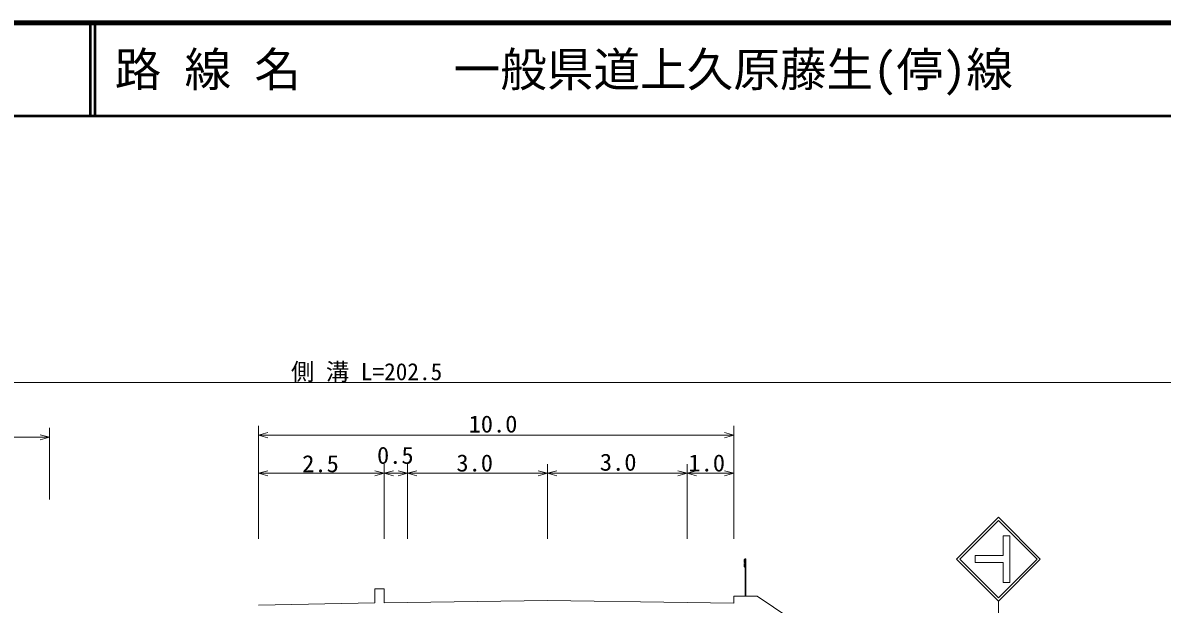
# Model space of a CAD drawing. Units: millimetres, scale not verified, with parts at other scales. Extents: x 40000 to 680000, y 20000 to 380000.
# Drawn here: x 170526 to 292740, y 317625 to 380000 of the extents above; entities that cross this region are included whole.
import ezdxf
from ezdxf.enums import TextEntityAlignment as Align

# ---------------------------------------------------------------- set-up
doc = ezdxf.new("R2010")
doc.units = ezdxf.units.MM
doc.header["$LTSCALE"] = 1000
for name, color, linetype, lineweight in [('M-BGD', 7, 'Continuous', 13), ('M-STR-HTXT', 7, 'Continuous', 13), ('M-STR-STRC', 7, 'Continuous', 13), ('M-TTL', 2, 'Continuous', 140), ('M-TTL-LINE', 7, 'Continuous', 50)]:
    doc.layers.add(name, color=color, linetype=linetype, lineweight=lineweight)
doc.layers.add('M-TTL-TXT', color=7, linetype='Continuous')
doc.styles.add('ＭＳ ゴシック', font='')
doc.styles.get('ＭＳ ゴシック').set_extended_font_data('MS Gothic')

msp = doc.modelspace()

# ---------------------------------------------------------------- linework, layer by layer
at = {"layer": 'M-BGD'}
for p, q in [((247886, 322391), (247994, 322481)), ((247886, 322121), (247886, 322391)), ((247994, 322031), (247886, 322121)), ((247886, 321941), (247994, 322031)), ((247886, 321671), (247886, 321941)), ((247994, 321581), (247886, 321671)), ((247994, 318481), (247994, 322481)), ((247994, 322481), (248094, 322481)), ((248094, 322481), (248094, 318481)), ((208294, 317769), (208294, 319269)), ((208294, 319269), (209294, 319269)), ((209294, 319269), (209294, 317769)), ((195794, 317519), (208294, 317769)), ((209294, 317769), (211794, 317806)), ((211794, 317806), (226794, 318031)), ((226794, 318031), (241794, 317806)), ((241794, 317806), (246794, 317731)), ((246794, 317731), (246794, 318481)), ((246794, 318481), (249294, 318481)), ((249294, 318481), (254840, 314784))]:
    msp.add_line(p, q, dxfattribs=at)
at = {"layer": 'M-STR-HTXT'}
for p, q in [((102419, 341423), (304268, 341423)), ((173383, 336532), (173383, 328855)), ((195794, 324626), (195794, 336760)), ((246794, 336760), (246794, 324626)), ((98622, 335532), (173383, 335532)), ((172383, 335812), (173383, 335532)), ((173383, 335532), (172383, 335252)), ((195794, 335760), (196794, 336040)), ((196794, 335480), (195794, 335760)), ((195794, 335760), (246794, 335760)), ((245794, 336040), (246794, 335760)), ((246794, 335760), (245794, 335480)), ((209294, 332666), (209294, 324626)), ((211794, 332666), (211794, 324626)), ((226794, 332666), (226794, 324626)), ((241794, 332666), (241794, 324626)), ((195794, 331666), (196794, 331946)), ((196794, 331386), (195794, 331666)), ((195794, 331666), (209294, 331666)), ((208294, 331946), (209294, 331666)), ((209294, 331666), (208294, 331386)), ((209294, 331666), (210294, 331946)), ((210294, 331386), (209294, 331666)), ((209294, 331666), (211794, 331666)), ((210794, 331946), (211794, 331666)), ((211794, 331666), (210794, 331386)), ((211794, 331666), (212794, 331946)), ((212794, 331386), (211794, 331666)), ((211794, 331666), (226794, 331666)), ((225794, 331946), (226794, 331666)), ((226794, 331666), (225794, 331386)), ((226794, 331666), (227794, 331946)), ((227794, 331386), (226794, 331666)), ((226794, 331666), (241794, 331666)), ((240794, 331946), (241794, 331666)), ((241794, 331666), (240794, 331386)), ((241794, 331666), (242794, 331946)), ((242794, 331386), (241794, 331666)), ((241794, 331666), (246794, 331666)), ((245794, 331946), (246794, 331666)), ((246794, 331666), (245794, 331386))]:
    msp.add_line(p, q, dxfattribs=at)
at = {"layer": 'M-STR-STRC'}
for p, q in [((270664, 322460), (275164, 326960)), ((271017, 322460), (275164, 326606)), ((279664, 322459), (275164, 326960)), ((279310, 322459), (275164, 326606)), ((275663, 322834), (275663, 324959)), ((275663, 324959), (276413, 324959)), ((276413, 324959), (275663, 324959)), ((275663, 322834), (275663, 324959)), ((276413, 324959), (276413, 319959)), ((276413, 319959), (276413, 324959)), ((272663, 322834), (275663, 322834)), ((272663, 322834), (272663, 322084)), ((272663, 322084), (272663, 322834)), ((275663, 322834), (272663, 322834)), ((270664, 322460), (275164, 317959)), ((271017, 322460), (275164, 318312)), ((275663, 322084), (272663, 322084)), ((275663, 322084), (272663, 322084)), ((275164, 318312), (279310, 322459)), ((275164, 317959), (279664, 322459)), ((275663, 319959), (275663, 322084)), ((275663, 319959), (275663, 322084)), ((276413, 319959), (275663, 319959)), ((276413, 319959), (275663, 319959)), ((275164, 317959), (275164, 315959))]:
    msp.add_line(p, q, dxfattribs=at)
at = {"layer": 'M-TTL'}
msp.add_line((680000, 380000), (40000, 380000), dxfattribs=at)
at = {"layer": 'M-TTL-LINE'}
for p, q in [((177750, 380000), (177750, 370000)), ((178250, 380000), (178250, 370000)), ((40000, 370000), (680000, 370000))]:
    msp.add_line(p, q, dxfattribs=at)

# ---------------------------------------------------------------- texts
at = {"layer": 'M-STR-HTXT', "style": 'ＭＳ ゴシック'}
msp.add_text('側 溝 L=202.5', height=1833, dxfattribs=at).set_placement((199292, 341105), align=Align.BOTTOM_LEFT)
at = {"layer": 'M-STR-HTXT', "style": 'ＭＳ ゴシック', "width": 1.05}
for s, p in [('10.0', (218343, 335490)), ('0.5', (208519, 332134)), ('3.0', (217034, 331315)), ('3.0', (232425, 331397)), ('1.0', (241922, 331315)), ('2.5', (200496, 331233))]:
    msp.add_text(s, height=1833, dxfattribs=at).set_placement(p, align=Align.BOTTOM_LEFT)
at = {"layer": 'M-TTL-TXT', "style": 'ＭＳ ゴシック'}
for s, p in [('路 線 名', (180380, 375000)), ('一般県道上久原藤生(停)線', (216734, 375000))]:
    msp.add_text(s, height=3666, dxfattribs=at).set_placement(p, align=Align.MIDDLE_LEFT)

doc.saveas('drawing.dxf')
